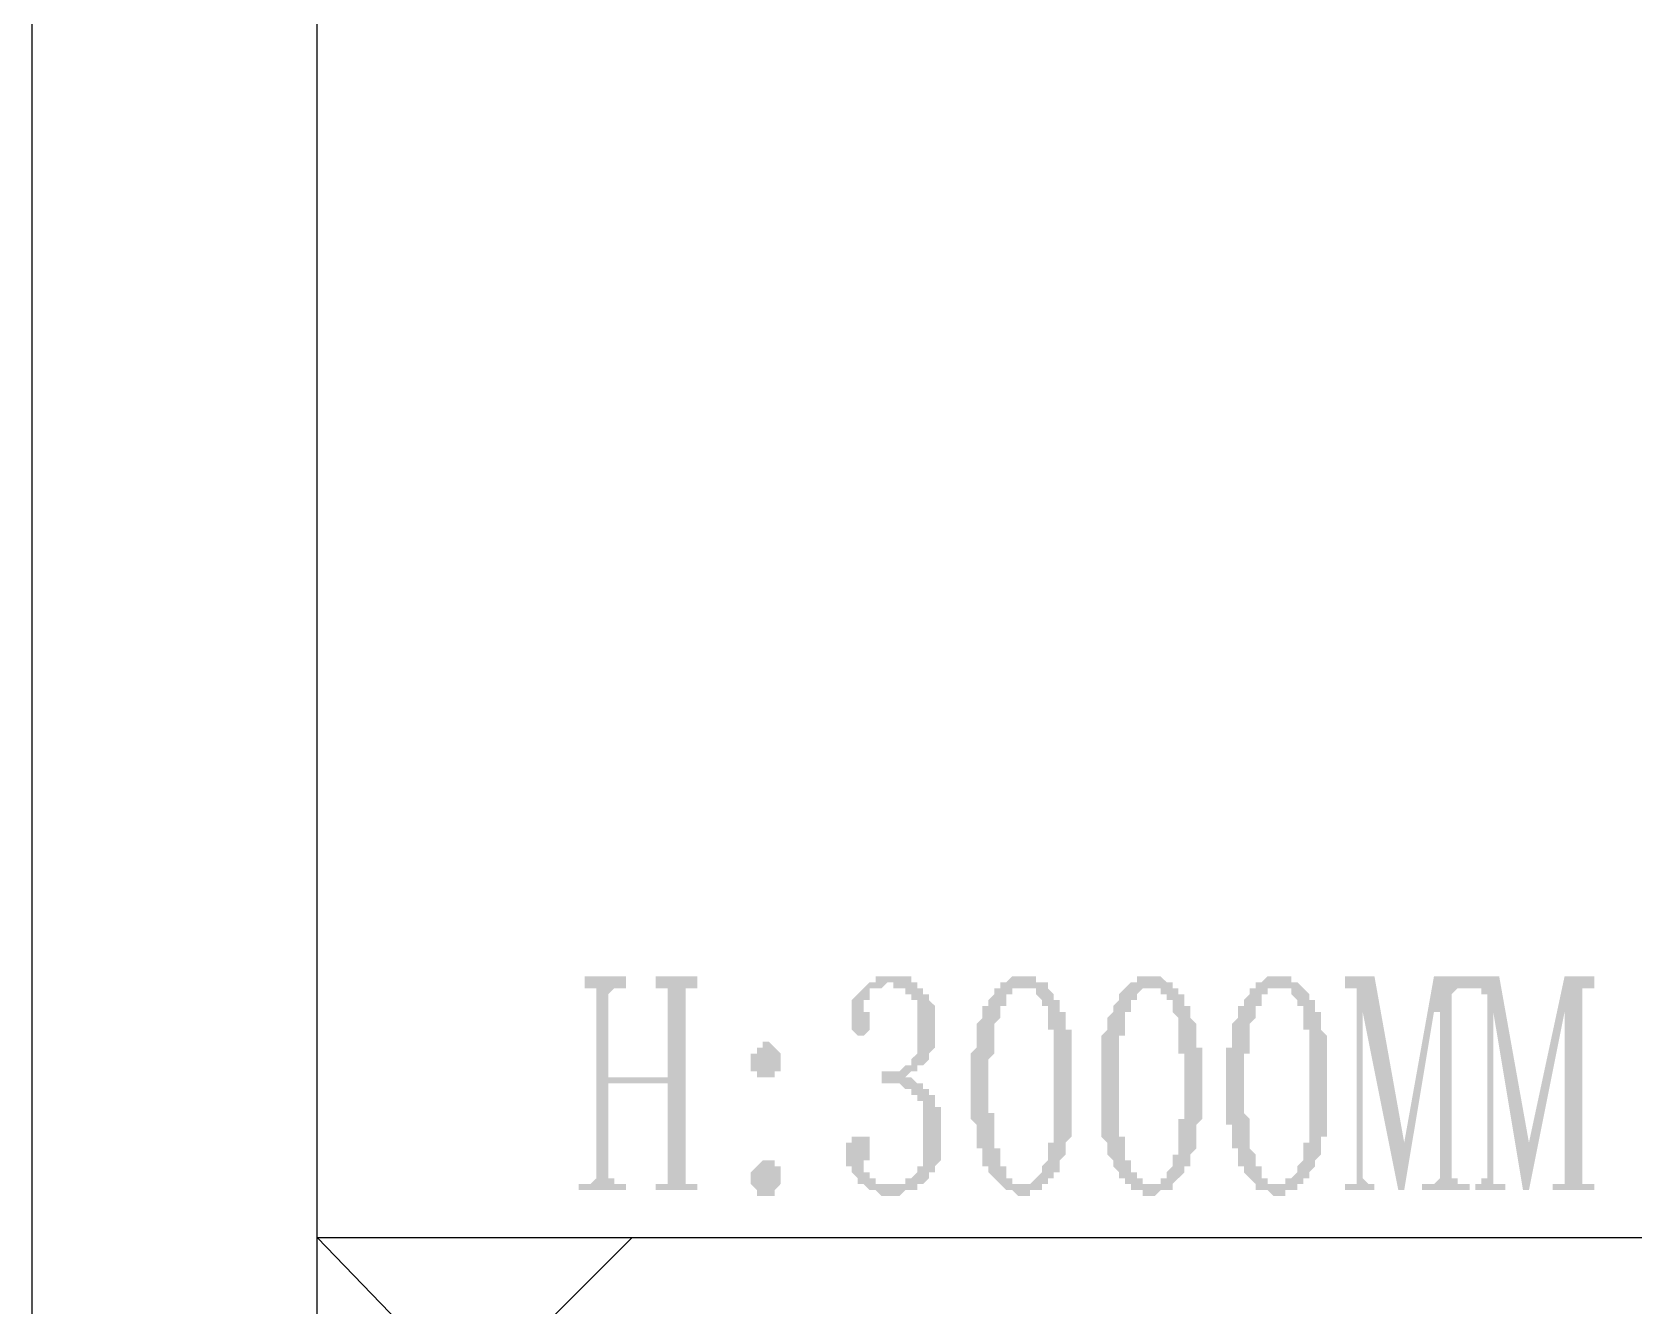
# Model space of a CAD drawing. Header units: inches. Extents: x 11 to 286, y 6 to 196.
# Drawn here: x 133.36 to 144.84, y 125.98 to 135.06 of the extents above; entities that cross this region are included whole.
import ezdxf

# ---------------------------------------------------------------- set-up
doc = ezdxf.new("R2010")
doc.units = ezdxf.units.IN
doc.header["$MEASUREMENT"] = 0
doc.layers.add('PDF_几何图形', color=7, linetype='Continuous')
doc.layers.add('PDF_实体填充', color=7, linetype='Continuous', true_color=0xffffff)

msp = doc.modelspace()

# ---------------------------------------------------------------- hatches: boundary and pattern name
at = {"layer": 'PDF_实体填充', "transparency": 33554559}
for points in [[(138.021, 126.929), (138.021, 126.887), (138.021, 126.845), (138.063, 126.845), (138.105, 126.845), (138.105, 126.802), (137.809, 126.802), (137.809, 126.845), (137.851, 126.845), (137.894, 126.845), (137.894, 126.887), (137.894, 126.929), (137.894, 127.564), (137.47, 127.564), (137.47, 126.929), (137.47, 126.887), (137.513, 126.887), (137.513, 126.845), (137.555, 126.845), (137.597, 126.845), (137.597, 126.802), (137.259, 126.802), (137.259, 126.845), (137.301, 126.845), (137.343, 126.845), (137.386, 126.887), (137.386, 126.929), (137.386, 128.199), (137.386, 128.242), (137.343, 128.242), (137.301, 128.242), (137.301, 128.326), (137.597, 128.326), (137.597, 128.242), (137.555, 128.242), (137.513, 128.242), (137.47, 128.199), (137.47, 127.607), (137.894, 127.607), (137.894, 128.199), (137.894, 128.242), (137.851, 128.242), (137.809, 128.242), (137.809, 128.326), (138.105, 128.326), (138.105, 128.242), (138.063, 128.242), (138.021, 128.242), (138.021, 128.199)], [(139.841, 127.183), (139.841, 127.141), (139.841, 127.099), (139.841, 127.056), (139.841, 127.014), (139.799, 126.972), (139.799, 126.929), (139.756, 126.929), (139.756, 126.887), (139.714, 126.845), (139.672, 126.845), (139.672, 126.802), (139.629, 126.802), (139.587, 126.802), (139.545, 126.76), (139.502, 126.76), (139.46, 126.76), (139.418, 126.76), (139.375, 126.802), (139.333, 126.802), (139.291, 126.845), (139.248, 126.845), (139.248, 126.887), (139.206, 126.929), (139.206, 126.972), (139.164, 126.972), (139.164, 127.014), (139.164, 127.056), (139.164, 127.099), (139.164, 127.141), (139.206, 127.141), (139.206, 127.183), (139.248, 127.183), (139.291, 127.183), (139.333, 127.183), (139.333, 127.141), (139.333, 127.099), (139.333, 127.056), (139.333, 127.014), (139.291, 127.014), (139.291, 126.972), (139.291, 126.929), (139.333, 126.929), (139.333, 126.887), (139.375, 126.887), (139.375, 126.845), (139.418, 126.845), (139.46, 126.845), (139.502, 126.845), (139.545, 126.845), (139.587, 126.845), (139.587, 126.887), (139.629, 126.887), (139.672, 126.929), (139.672, 126.972), (139.714, 126.972), (139.714, 127.014), (139.714, 127.056), (139.714, 127.099), (139.714, 127.141), (139.714, 127.183), (139.714, 127.226), (139.714, 127.268), (139.714, 127.31), (139.714, 127.353), (139.714, 127.395), (139.714, 127.437), (139.672, 127.437), (139.672, 127.48), (139.629, 127.48), (139.629, 127.522), (139.587, 127.522), (139.545, 127.564), (139.502, 127.564), (139.46, 127.564), (139.418, 127.564), (139.418, 127.649), (139.46, 127.649), (139.502, 127.649), (139.545, 127.649), (139.587, 127.691), (139.629, 127.691), (139.629, 127.734), (139.672, 127.776), (139.672, 127.818), (139.672, 127.861), (139.672, 127.903), (139.672, 127.945), (139.672, 127.988), (139.672, 128.03), (139.672, 128.072), (139.672, 128.115), (139.672, 128.157), (139.629, 128.157), (139.629, 128.199), (139.587, 128.199), (139.587, 128.242), (139.545, 128.242), (139.502, 128.242), (139.502, 128.284), (139.46, 128.284), (139.418, 128.242), (139.375, 128.242), (139.333, 128.242), (139.333, 128.199), (139.333, 128.157), (139.291, 128.157), (139.291, 128.115), (139.291, 128.072), (139.333, 128.072), (139.333, 128.03), (139.333, 127.988), (139.333, 127.945), (139.291, 127.903), (139.248, 127.903), (139.206, 127.945), (139.206, 127.988), (139.206, 128.03), (139.206, 128.072), (139.206, 128.115), (139.206, 128.157), (139.248, 128.199), (139.291, 128.242), (139.333, 128.284), (139.375, 128.284), (139.375, 128.326), (139.418, 128.326), (139.46, 128.326), (139.502, 128.326), (139.545, 128.326), (139.587, 128.326), (139.629, 128.326), (139.629, 128.284), (139.672, 128.284), (139.672, 128.242), (139.714, 128.242), (139.714, 128.199), (139.756, 128.199), (139.756, 128.157), (139.799, 128.115), (139.799, 128.072), (139.799, 128.03), (139.799, 127.988), (139.799, 127.945), (139.799, 127.903), (139.799, 127.861), (139.799, 127.818), (139.756, 127.776), (139.756, 127.734), (139.714, 127.691), (139.672, 127.691), (139.672, 127.649), (139.629, 127.649), (139.587, 127.607), (139.629, 127.607), (139.672, 127.564), (139.714, 127.564), (139.714, 127.522), (139.756, 127.522), (139.756, 127.48), (139.799, 127.48), (139.799, 127.437), (139.799, 127.395), (139.841, 127.395), (139.841, 127.353), (139.841, 127.31), (139.841, 127.268), (139.841, 127.226)], [(143.482, 126.929), (143.482, 126.887), (143.524, 126.887), (143.524, 126.845), (143.566, 126.845), (143.609, 126.845), (143.609, 126.802), (143.27, 126.802), (143.27, 126.845), (143.312, 126.845), (143.355, 126.845), (143.397, 126.887), (143.397, 126.929), (143.397, 128.072), (143.355, 128.072), (143.143, 126.802), (143.101, 126.802), (142.847, 128.072), (142.847, 126.929), (142.847, 126.887), (142.889, 126.845), (142.931, 126.845), (142.931, 126.802), (142.72, 126.802), (142.72, 126.845), (142.762, 126.845), (142.804, 126.845), (142.804, 126.887), (142.804, 126.929), (142.804, 128.199), (142.804, 128.242), (142.762, 128.242), (142.72, 128.242), (142.72, 128.326), (142.931, 128.326), (143.143, 127.141), (143.355, 128.326), (143.609, 128.326), (143.609, 128.242), (143.566, 128.242), (143.524, 128.242), (143.482, 128.199)], [(144.413, 126.929), (144.413, 126.887), (144.413, 126.845), (144.455, 126.845), (144.498, 126.845), (144.498, 126.802), (144.201, 126.802), (144.201, 126.845), (144.244, 126.845), (144.286, 126.845), (144.286, 126.887), (144.286, 126.929), (144.286, 128.072), (144.032, 126.802), (143.99, 126.802), (143.778, 128.072), (143.778, 126.929), (143.778, 126.887), (143.778, 126.845), (143.82, 126.845), (143.863, 126.845), (143.863, 126.802), (143.651, 126.802), (143.651, 126.845), (143.693, 126.845), (143.693, 126.887), (143.736, 126.887), (143.736, 126.929), (143.736, 128.199), (143.693, 128.199), (143.693, 128.242), (143.651, 128.242), (143.609, 128.242), (143.609, 128.326), (143.82, 128.326), (144.032, 127.141), (144.286, 128.326), (144.498, 128.326), (144.498, 128.242), (144.455, 128.242), (144.413, 128.242), (144.413, 128.199)]]:
    msp.add_hatch(color=7, dxfattribs=at).paths.add_polyline_path(points, flags=0)
h = msp.add_hatch(color=7, dxfattribs=at)
h.paths.add_polyline_path([(140.434, 128.242), (140.434, 128.242), (140.391, 128.242), (140.391, 128.242), (140.391, 128.242), (140.349, 128.242), (140.349, 128.199), (140.349, 128.199), (140.307, 128.199), (140.307, 128.157), (140.307, 128.157), (140.307, 128.115), (140.264, 128.115), (140.264, 128.072), (140.264, 128.072), (140.264, 128.072), (140.264, 128.03), (140.264, 128.03), (140.222, 127.988), (140.222, 127.988), (140.222, 127.945), (140.222, 127.945), (140.222, 127.903), (140.222, 127.903), (140.222, 127.861), (140.222, 127.861), (140.222, 127.818), (140.222, 127.818), (140.222, 127.776), (140.222, 127.776), (140.18, 127.734), (140.18, 127.734), (140.18, 127.691), (140.18, 127.649), (140.18, 127.649), (140.18, 127.607), (140.18, 127.607), (140.18, 127.564), (140.18, 127.564), (140.18, 127.522), (140.18, 127.48), (140.18, 127.48), (140.18, 127.437), (140.18, 127.437), (140.18, 127.395), (140.18, 127.353), (140.222, 127.353), (140.222, 127.31), (140.222, 127.31), (140.222, 127.268), (140.222, 127.268), (140.222, 127.226), (140.222, 127.226), (140.222, 127.183), (140.222, 127.183), (140.222, 127.141), (140.222, 127.141), (140.222, 127.099), (140.264, 127.099), (140.264, 127.056), (140.264, 127.056), (140.264, 127.056), (140.264, 127.014), (140.264, 127.014), (140.264, 126.972), (140.307, 126.972), (140.307, 126.929), (140.307, 126.929), (140.307, 126.887), (140.349, 126.887), (140.349, 126.887), (140.349, 126.845), (140.391, 126.845), (140.391, 126.845), (140.391, 126.845), (140.434, 126.845), (140.434, 126.845), (140.434, 126.845), (140.476, 126.845), (140.476, 126.845), (140.476, 126.845), (140.518, 126.887), (140.518, 126.887), (140.518, 126.887), (140.518, 126.887), (140.561, 126.929), (140.561, 126.929), (140.561, 126.972), (140.561, 126.972), (140.603, 127.014), (140.603, 127.014), (140.603, 127.056), (140.603, 127.056), (140.603, 127.099), (140.603, 127.099), (140.603, 127.099), (140.603, 127.141), (140.645, 127.141), (140.645, 127.183), (140.645, 127.183), (140.645, 127.226), (140.645, 127.226), (140.645, 127.268), (140.645, 127.268), (140.645, 127.31), (140.645, 127.31), (140.645, 127.353), (140.645, 127.395), (140.645, 127.395), (140.645, 127.437), (140.645, 127.48), (140.645, 127.48), (140.645, 127.522), (140.645, 127.522), (140.645, 127.564), (140.645, 127.564), (140.645, 127.607), (140.645, 127.649), (140.645, 127.649), (140.645, 127.691), (140.645, 127.691), (140.645, 127.734), (140.645, 127.776), (140.645, 127.776), (140.645, 127.818), (140.645, 127.818), (140.645, 127.861), (140.645, 127.861), (140.645, 127.903), (140.645, 127.903), (140.645, 127.945), (140.603, 127.945), (140.603, 127.988), (140.603, 127.988), (140.603, 128.03), (140.603, 128.03), (140.603, 128.072), (140.603, 128.072), (140.603, 128.072), (140.603, 128.115), (140.561, 128.115), (140.561, 128.157), (140.561, 128.157), (140.561, 128.157), (140.518, 128.199), (140.518, 128.199), (140.518, 128.199), (140.518, 128.242), (140.476, 128.242), (140.476, 128.242), (140.476, 128.242), (140.434, 128.242), (140.434, 128.242), (140.434, 128.242), (140.434, 128.242)], flags=0)
h.paths.add_polyline_path([(140.434, 126.76), (140.391, 126.76), (140.391, 126.76), (140.391, 126.76), (140.349, 126.802), (140.349, 126.802), (140.349, 126.802), (140.307, 126.802), (140.307, 126.802), (140.307, 126.802), (140.264, 126.845), (140.264, 126.845), (140.264, 126.845), (140.222, 126.887), (140.222, 126.887), (140.222, 126.887), (140.18, 126.929), (140.18, 126.929), (140.18, 126.972), (140.18, 126.972), (140.137, 126.972), (140.137, 127.014), (140.137, 127.014), (140.137, 127.056), (140.137, 127.056), (140.137, 127.099), (140.137, 127.099), (140.095, 127.099), (140.095, 127.141), (140.095, 127.141), (140.095, 127.183), (140.095, 127.183), (140.095, 127.226), (140.095, 127.226), (140.095, 127.268), (140.095, 127.268), (140.053, 127.31), (140.053, 127.31), (140.053, 127.353), (140.053, 127.395), (140.053, 127.395), (140.053, 127.437), (140.053, 127.437), (140.053, 127.48), (140.053, 127.522), (140.053, 127.522), (140.053, 127.564), (140.053, 127.564), (140.053, 127.607), (140.053, 127.649), (140.053, 127.649), (140.053, 127.691), (140.053, 127.691), (140.053, 127.734), (140.053, 127.776), (140.053, 127.776), (140.095, 127.818), (140.095, 127.818), (140.095, 127.861), (140.095, 127.861), (140.095, 127.903), (140.095, 127.903), (140.095, 127.945), (140.095, 127.945), (140.095, 127.988), (140.095, 127.988), (140.137, 128.03), (140.137, 128.03), (140.137, 128.03), (140.137, 128.072), (140.137, 128.072), (140.137, 128.115), (140.18, 128.115), (140.18, 128.115), (140.18, 128.157), (140.18, 128.157), (140.222, 128.199), (140.222, 128.199), (140.222, 128.242), (140.264, 128.242), (140.264, 128.242), (140.264, 128.284), (140.307, 128.284), (140.307, 128.284), (140.307, 128.284), (140.349, 128.326), (140.349, 128.326), (140.349, 128.326), (140.391, 128.326), (140.391, 128.326), (140.391, 128.326), (140.434, 128.326), (140.434, 128.326), (140.476, 128.326), (140.476, 128.326), (140.476, 128.326), (140.518, 128.326), (140.518, 128.284), (140.518, 128.284), (140.561, 128.284), (140.561, 128.284), (140.603, 128.284), (140.603, 128.242), (140.603, 128.242), (140.603, 128.242), (140.645, 128.199), (140.645, 128.199), (140.645, 128.157), (140.688, 128.157), (140.688, 128.115), (140.688, 128.115), (140.688, 128.115), (140.688, 128.072), (140.73, 128.072), (140.73, 128.072), (140.73, 128.03), (140.73, 128.03), (140.73, 127.988), (140.73, 127.988), (140.73, 127.945), (140.772, 127.945), (140.772, 127.903), (140.772, 127.903), (140.772, 127.861), (140.772, 127.861), (140.772, 127.818), (140.772, 127.818), (140.772, 127.776), (140.772, 127.776), (140.772, 127.734), (140.772, 127.734), (140.772, 127.691), (140.772, 127.649), (140.772, 127.649), (140.772, 127.607), (140.772, 127.564), (140.772, 127.564), (140.772, 127.564), (140.772, 127.522), (140.772, 127.48), (140.772, 127.48), (140.772, 127.437), (140.772, 127.437), (140.772, 127.395), (140.772, 127.353), (140.772, 127.353), (140.772, 127.31), (140.772, 127.31), (140.772, 127.268), (140.772, 127.268), (140.772, 127.226), (140.772, 127.226), (140.772, 127.183), (140.772, 127.183), (140.73, 127.141), (140.73, 127.141), (140.73, 127.099), (140.73, 127.099), (140.73, 127.056), (140.73, 127.056), (140.73, 127.056), (140.688, 127.014), (140.688, 127.014), (140.688, 126.972), (140.688, 126.972), (140.688, 126.972), (140.688, 126.929), (140.645, 126.929), (140.645, 126.887), (140.645, 126.887), (140.603, 126.887), (140.603, 126.845), (140.603, 126.845), (140.561, 126.845), (140.561, 126.802), (140.561, 126.802), (140.518, 126.802), (140.518, 126.802), (140.518, 126.802), (140.476, 126.802), (140.476, 126.76), (140.476, 126.76), (140.434, 126.76), (140.434, 126.76), (140.434, 126.76), (140.434, 126.76)], flags=0)
h = msp.add_hatch(color=7, dxfattribs=at)
h.paths.add_polyline_path([(141.323, 128.242), (141.323, 128.242), (141.323, 128.242), (141.28, 128.242), (141.28, 128.242), (141.28, 128.242), (141.238, 128.199), (141.238, 128.199), (141.238, 128.199), (141.238, 128.157), (141.196, 128.157), (141.196, 128.115), (141.196, 128.115), (141.196, 128.072), (141.153, 128.072), (141.153, 128.072), (141.153, 128.03), (141.153, 128.03), (141.153, 127.988), (141.153, 127.988), (141.153, 127.945), (141.153, 127.945), (141.153, 127.903), (141.111, 127.903), (141.111, 127.861), (141.111, 127.861), (141.111, 127.818), (141.111, 127.818), (141.111, 127.776), (141.111, 127.776), (141.111, 127.734), (141.111, 127.734), (141.111, 127.691), (141.111, 127.649), (141.111, 127.649), (141.111, 127.607), (141.111, 127.607), (141.111, 127.564), (141.111, 127.564), (141.111, 127.522), (141.111, 127.48), (141.111, 127.48), (141.111, 127.437), (141.111, 127.437), (141.111, 127.395), (141.111, 127.353), (141.111, 127.353), (141.111, 127.31), (141.111, 127.31), (141.111, 127.268), (141.111, 127.268), (141.111, 127.226), (141.111, 127.226), (141.111, 127.183), (141.153, 127.183), (141.153, 127.141), (141.153, 127.141), (141.153, 127.099), (141.153, 127.099), (141.153, 127.056), (141.153, 127.056), (141.153, 127.056), (141.153, 127.014), (141.196, 127.014), (141.196, 126.972), (141.196, 126.972), (141.196, 126.929), (141.238, 126.929), (141.238, 126.887), (141.238, 126.887), (141.28, 126.887), (141.28, 126.845), (141.28, 126.845), (141.28, 126.845), (141.323, 126.845), (141.323, 126.845), (141.323, 126.845), (141.365, 126.845), (141.365, 126.845), (141.365, 126.845), (141.407, 126.845), (141.407, 126.887), (141.407, 126.887), (141.45, 126.887), (141.45, 126.887), (141.45, 126.929), (141.45, 126.929), (141.492, 126.972), (141.492, 126.972), (141.492, 127.014), (141.492, 127.014), (141.492, 127.056), (141.534, 127.056), (141.534, 127.099), (141.534, 127.099), (141.534, 127.099), (141.534, 127.141), (141.534, 127.141), (141.534, 127.183), (141.534, 127.183), (141.534, 127.226), (141.534, 127.226), (141.534, 127.268), (141.534, 127.268), (141.534, 127.31), (141.577, 127.31), (141.577, 127.353), (141.577, 127.395), (141.577, 127.395), (141.577, 127.437), (141.577, 127.48), (141.577, 127.48), (141.577, 127.522), (141.577, 127.522), (141.577, 127.564), (141.577, 127.564), (141.577, 127.607), (141.577, 127.649), (141.577, 127.649), (141.577, 127.691), (141.577, 127.691), (141.577, 127.734), (141.577, 127.776), (141.534, 127.776), (141.534, 127.818), (141.534, 127.818), (141.534, 127.861), (141.534, 127.861), (141.534, 127.903), (141.534, 127.903), (141.534, 127.945), (141.534, 127.945), (141.534, 127.988), (141.534, 127.988), (141.534, 128.03), (141.534, 128.03), (141.492, 128.072), (141.492, 128.072), (141.492, 128.072), (141.492, 128.115), (141.492, 128.115), (141.492, 128.157), (141.45, 128.157), (141.45, 128.157), (141.45, 128.199), (141.45, 128.199), (141.407, 128.199), (141.407, 128.242), (141.407, 128.242), (141.365, 128.242), (141.365, 128.242), (141.365, 128.242), (141.323, 128.242), (141.323, 128.242), (141.323, 128.242)], flags=0)
h.paths.add_polyline_path([(141.323, 126.76), (141.323, 126.76), (141.323, 126.76), (141.28, 126.76), (141.28, 126.802), (141.238, 126.802), (141.238, 126.802), (141.238, 126.802), (141.196, 126.802), (141.196, 126.802), (141.196, 126.845), (141.153, 126.845), (141.153, 126.845), (141.153, 126.887), (141.111, 126.887), (141.111, 126.887), (141.111, 126.929), (141.111, 126.929), (141.069, 126.972), (141.069, 126.972), (141.069, 126.972), (141.069, 127.014), (141.069, 127.014), (141.026, 127.056), (141.026, 127.056), (141.026, 127.099), (141.026, 127.099), (141.026, 127.099), (141.026, 127.141), (141.026, 127.141), (140.984, 127.183), (140.984, 127.183), (140.984, 127.226), (140.984, 127.226), (140.984, 127.268), (140.984, 127.268), (140.984, 127.31), (140.984, 127.31), (140.984, 127.353), (140.984, 127.395), (140.984, 127.395), (140.984, 127.437), (140.984, 127.437), (140.984, 127.48), (140.984, 127.522), (140.984, 127.522), (140.984, 127.564), (140.984, 127.564), (140.984, 127.607), (140.984, 127.649), (140.984, 127.649), (140.984, 127.691), (140.984, 127.691), (140.984, 127.734), (140.984, 127.776), (140.984, 127.776), (140.984, 127.818), (140.984, 127.818), (140.984, 127.861), (140.984, 127.861), (140.984, 127.903), (140.984, 127.903), (141.026, 127.945), (141.026, 127.945), (141.026, 127.988), (141.026, 127.988), (141.026, 128.03), (141.026, 128.03), (141.026, 128.03), (141.069, 128.072), (141.069, 128.072), (141.069, 128.115), (141.069, 128.115), (141.069, 128.115), (141.111, 128.157), (141.111, 128.157), (141.111, 128.199), (141.111, 128.199), (141.153, 128.242), (141.153, 128.242), (141.153, 128.242), (141.196, 128.284), (141.196, 128.284), (141.196, 128.284), (141.238, 128.284), (141.238, 128.326), (141.238, 128.326), (141.28, 128.326), (141.28, 128.326), (141.323, 128.326), (141.323, 128.326), (141.323, 128.326), (141.365, 128.326), (141.365, 128.326), (141.365, 128.326), (141.407, 128.326), (141.407, 128.326), (141.45, 128.284), (141.45, 128.284), (141.45, 128.284), (141.492, 128.284), (141.492, 128.284), (141.492, 128.242), (141.534, 128.242), (141.534, 128.242), (141.534, 128.199), (141.577, 128.199), (141.577, 128.157), (141.577, 128.157), (141.577, 128.115), (141.619, 128.115), (141.619, 128.115), (141.619, 128.072), (141.619, 128.072), (141.619, 128.072), (141.619, 128.03), (141.619, 128.03), (141.661, 127.988), (141.661, 127.988), (141.661, 127.945), (141.661, 127.945), (141.661, 127.903), (141.661, 127.903), (141.661, 127.861), (141.661, 127.861), (141.661, 127.818), (141.704, 127.818), (141.704, 127.776), (141.704, 127.776), (141.704, 127.734), (141.704, 127.734), (141.704, 127.691), (141.704, 127.649), (141.704, 127.649), (141.704, 127.607), (141.704, 127.564), (141.704, 127.564), (141.704, 127.564), (141.704, 127.522), (141.704, 127.48), (141.704, 127.48), (141.704, 127.437), (141.704, 127.437), (141.704, 127.395), (141.704, 127.353), (141.704, 127.353), (141.704, 127.31), (141.704, 127.31), (141.661, 127.268), (141.661, 127.268), (141.661, 127.226), (141.661, 127.226), (141.661, 127.183), (141.661, 127.183), (141.661, 127.141), (141.661, 127.141), (141.661, 127.099), (141.661, 127.099), (141.619, 127.056), (141.619, 127.056), (141.619, 127.056), (141.619, 127.014), (141.619, 127.014), (141.619, 126.972), (141.619, 126.972), (141.577, 126.972), (141.577, 126.929), (141.577, 126.929), (141.534, 126.887), (141.534, 126.887), (141.534, 126.887), (141.492, 126.845), (141.492, 126.845), (141.492, 126.845), (141.492, 126.802), (141.45, 126.802), (141.45, 126.802), (141.407, 126.802), (141.407, 126.802), (141.407, 126.802), (141.365, 126.76), (141.365, 126.76), (141.365, 126.76), (141.323, 126.76), (141.323, 126.76), (141.323, 126.76)], flags=0)
h = msp.add_hatch(color=7, dxfattribs=at)
h.paths.add_polyline_path([(142.254, 128.242), (142.212, 128.242), (142.212, 128.242), (142.212, 128.242), (142.169, 128.242), (142.169, 128.242), (142.169, 128.199), (142.169, 128.199), (142.127, 128.199), (142.127, 128.157), (142.127, 128.157), (142.127, 128.115), (142.085, 128.115), (142.085, 128.072), (142.085, 128.072), (142.085, 128.072), (142.085, 128.03), (142.085, 128.03), (142.042, 127.988), (142.042, 127.988), (142.042, 127.945), (142.042, 127.945), (142.042, 127.903), (142.042, 127.903), (142.042, 127.861), (142.042, 127.861), (142.042, 127.818), (142.042, 127.818), (142.042, 127.776), (142, 127.776), (142, 127.734), (142, 127.734), (142, 127.691), (142, 127.649), (142, 127.649), (142, 127.607), (142, 127.607), (142, 127.564), (142, 127.564), (142, 127.522), (142, 127.48), (142, 127.48), (142, 127.437), (142, 127.437), (142, 127.395), (142, 127.353), (142, 127.353), (142.042, 127.31), (142.042, 127.31), (142.042, 127.268), (142.042, 127.268), (142.042, 127.226), (142.042, 127.226), (142.042, 127.183), (142.042, 127.183), (142.042, 127.141), (142.042, 127.141), (142.042, 127.099), (142.042, 127.099), (142.085, 127.056), (142.085, 127.056), (142.085, 127.056), (142.085, 127.014), (142.085, 127.014), (142.085, 126.972), (142.127, 126.972), (142.127, 126.929), (142.127, 126.929), (142.127, 126.887), (142.169, 126.887), (142.169, 126.887), (142.169, 126.845), (142.212, 126.845), (142.212, 126.845), (142.212, 126.845), (142.254, 126.845), (142.254, 126.845), (142.254, 126.845), (142.296, 126.845), (142.296, 126.845), (142.296, 126.845), (142.296, 126.887), (142.339, 126.887), (142.339, 126.887), (142.339, 126.887), (142.381, 126.929), (142.381, 126.929), (142.381, 126.972), (142.381, 126.972), (142.423, 127.014), (142.423, 127.014), (142.423, 127.056), (142.423, 127.056), (142.423, 127.099), (142.423, 127.099), (142.423, 127.099), (142.423, 127.141), (142.466, 127.141), (142.466, 127.183), (142.466, 127.183), (142.466, 127.226), (142.466, 127.226), (142.466, 127.268), (142.466, 127.268), (142.466, 127.31), (142.466, 127.31), (142.466, 127.353), (142.466, 127.395), (142.466, 127.395), (142.466, 127.437), (142.466, 127.48), (142.466, 127.48), (142.466, 127.522), (142.466, 127.522), (142.466, 127.564), (142.466, 127.564), (142.466, 127.607), (142.466, 127.649), (142.466, 127.649), (142.466, 127.691), (142.466, 127.691), (142.466, 127.734), (142.466, 127.776), (142.466, 127.776), (142.466, 127.818), (142.466, 127.818), (142.466, 127.861), (142.466, 127.861), (142.466, 127.903), (142.466, 127.903), (142.466, 127.945), (142.423, 127.945), (142.423, 127.988), (142.423, 127.988), (142.423, 128.03), (142.423, 128.03), (142.423, 128.072), (142.423, 128.072), (142.423, 128.072), (142.423, 128.115), (142.381, 128.115), (142.381, 128.157), (142.381, 128.157), (142.381, 128.157), (142.339, 128.199), (142.339, 128.199), (142.339, 128.199), (142.339, 128.242), (142.296, 128.242), (142.296, 128.242), (142.296, 128.242), (142.254, 128.242), (142.254, 128.242), (142.254, 128.242), (142.254, 128.242)], flags=0)
h.paths.add_polyline_path([(142.254, 126.76), (142.212, 126.76), (142.212, 126.76), (142.212, 126.76), (142.169, 126.802), (142.169, 126.802), (142.169, 126.802), (142.127, 126.802), (142.127, 126.802), (142.085, 126.802), (142.085, 126.845), (142.085, 126.845), (142.085, 126.845), (142.042, 126.887), (142.042, 126.887), (142.042, 126.887), (142, 126.929), (142, 126.929), (142, 126.972), (142, 126.972), (141.958, 126.972), (141.958, 127.014), (141.958, 127.014), (141.958, 127.056), (141.958, 127.056), (141.958, 127.099), (141.915, 127.099), (141.915, 127.099), (141.915, 127.141), (141.915, 127.141), (141.915, 127.183), (141.915, 127.183), (141.915, 127.226), (141.915, 127.226), (141.915, 127.268), (141.873, 127.268), (141.873, 127.31), (141.873, 127.31), (141.873, 127.353), (141.873, 127.395), (141.873, 127.395), (141.873, 127.437), (141.873, 127.437), (141.873, 127.48), (141.873, 127.522), (141.873, 127.522), (141.873, 127.564), (141.873, 127.564), (141.873, 127.607), (141.873, 127.649), (141.873, 127.649), (141.873, 127.691), (141.873, 127.691), (141.873, 127.734), (141.873, 127.776), (141.873, 127.776), (141.873, 127.818), (141.915, 127.818), (141.915, 127.861), (141.915, 127.861), (141.915, 127.903), (141.915, 127.903), (141.915, 127.945), (141.915, 127.945), (141.915, 127.988), (141.915, 127.988), (141.958, 128.03), (141.958, 128.03), (141.958, 128.03), (141.958, 128.072), (141.958, 128.072), (141.958, 128.115), (142, 128.115), (142, 128.115), (142, 128.157), (142, 128.157), (142.042, 128.199), (142.042, 128.199), (142.042, 128.242), (142.085, 128.242), (142.085, 128.242), (142.085, 128.284), (142.127, 128.284), (142.127, 128.284), (142.127, 128.284), (142.169, 128.326), (142.169, 128.326), (142.169, 128.326), (142.212, 128.326), (142.212, 128.326), (142.212, 128.326), (142.254, 128.326), (142.254, 128.326), (142.296, 128.326), (142.296, 128.326), (142.296, 128.326), (142.339, 128.326), (142.339, 128.284), (142.339, 128.284), (142.381, 128.284), (142.381, 128.284), (142.381, 128.284), (142.423, 128.242), (142.423, 128.242), (142.423, 128.242), (142.466, 128.199), (142.466, 128.199), (142.466, 128.157), (142.508, 128.157), (142.508, 128.115), (142.508, 128.115), (142.508, 128.115), (142.508, 128.072), (142.55, 128.072), (142.55, 128.072), (142.55, 128.03), (142.55, 128.03), (142.55, 127.988), (142.55, 127.988), (142.55, 127.945), (142.55, 127.945), (142.593, 127.903), (142.593, 127.903), (142.593, 127.861), (142.593, 127.861), (142.593, 127.818), (142.593, 127.818), (142.593, 127.776), (142.593, 127.776), (142.593, 127.734), (142.593, 127.734), (142.593, 127.691), (142.593, 127.649), (142.593, 127.649), (142.593, 127.607), (142.593, 127.564), (142.593, 127.564), (142.593, 127.564), (142.593, 127.522), (142.593, 127.48), (142.593, 127.48), (142.593, 127.437), (142.593, 127.437), (142.593, 127.395), (142.593, 127.353), (142.593, 127.353), (142.593, 127.31), (142.593, 127.31), (142.593, 127.268), (142.593, 127.268), (142.593, 127.226), (142.593, 127.226), (142.593, 127.183), (142.55, 127.183), (142.55, 127.141), (142.55, 127.141), (142.55, 127.099), (142.55, 127.099), (142.55, 127.056), (142.55, 127.056), (142.55, 127.056), (142.508, 127.014), (142.508, 127.014), (142.508, 126.972), (142.508, 126.972), (142.508, 126.972), (142.466, 126.929), (142.466, 126.929), (142.466, 126.887), (142.466, 126.887), (142.423, 126.887), (142.423, 126.845), (142.423, 126.845), (142.381, 126.845), (142.381, 126.802), (142.381, 126.802), (142.339, 126.802), (142.339, 126.802), (142.339, 126.802), (142.296, 126.802), (142.296, 126.76), (142.254, 126.76), (142.254, 126.76), (142.254, 126.76), (142.254, 126.76), (142.254, 126.76)], flags=0)
h = msp.add_hatch(color=7, dxfattribs=at)
h.paths.add_polyline_path([(138.698, 127.734), (138.698, 127.691), (138.698, 127.691), (138.698, 127.649), (138.656, 127.649), (138.656, 127.649), (138.656, 127.607), (138.656, 127.607), (138.613, 127.607), (138.613, 127.607), (138.613, 127.607), (138.571, 127.607), (138.571, 127.607), (138.529, 127.607), (138.529, 127.607), (138.529, 127.649), (138.529, 127.649), (138.486, 127.649), (138.486, 127.691), (138.486, 127.734), (138.486, 127.734), (138.486, 127.734), (138.486, 127.776), (138.529, 127.776), (138.529, 127.818), (138.529, 127.818), (138.529, 127.818), (138.571, 127.818), (138.571, 127.861), (138.571, 127.861), (138.613, 127.861), (138.613, 127.861), (138.613, 127.861), (138.656, 127.818), (138.656, 127.818), (138.656, 127.818), (138.698, 127.776), (138.698, 127.776), (138.698, 127.776), (138.698, 127.734), (138.698, 127.734), (138.698, 127.734)], flags=0)
h.paths.add_polyline_path([(138.698, 126.887), (138.698, 126.845), (138.698, 126.845), (138.698, 126.845), (138.656, 126.802), (138.656, 126.802), (138.656, 126.802), (138.656, 126.76), (138.613, 126.76), (138.613, 126.76), (138.613, 126.76), (138.571, 126.76), (138.571, 126.76), (138.529, 126.76), (138.529, 126.802), (138.529, 126.802), (138.529, 126.802), (138.486, 126.845), (138.486, 126.845), (138.486, 126.887), (138.486, 126.887), (138.486, 126.929), (138.486, 126.929), (138.529, 126.972), (138.529, 126.972), (138.529, 126.972), (138.529, 126.972), (138.571, 127.014), (138.571, 127.014), (138.571, 127.014), (138.613, 127.014), (138.613, 127.014), (138.613, 127.014), (138.656, 127.014), (138.656, 126.972), (138.656, 126.972), (138.698, 126.972), (138.698, 126.929), (138.698, 126.929), (138.698, 126.887), (138.698, 126.887), (138.698, 126.887), (138.698, 126.887)], flags=0)

# ---------------------------------------------------------------- linework, layer by layer
at = {"layer": 'PDF_几何图形'}
for p, q in [((135.396, 124.686), (135.396, 166.553)), ((133.364, 124.686), (133.364, 164.013))]:
    msp.add_line(p, q, dxfattribs=at)
msp.add_lwpolyline([(137.64, 126.464), (136.497, 125.321), (135.396, 126.464), (144.836, 126.464)], dxfattribs=at)

doc.saveas('drawing.dxf')
